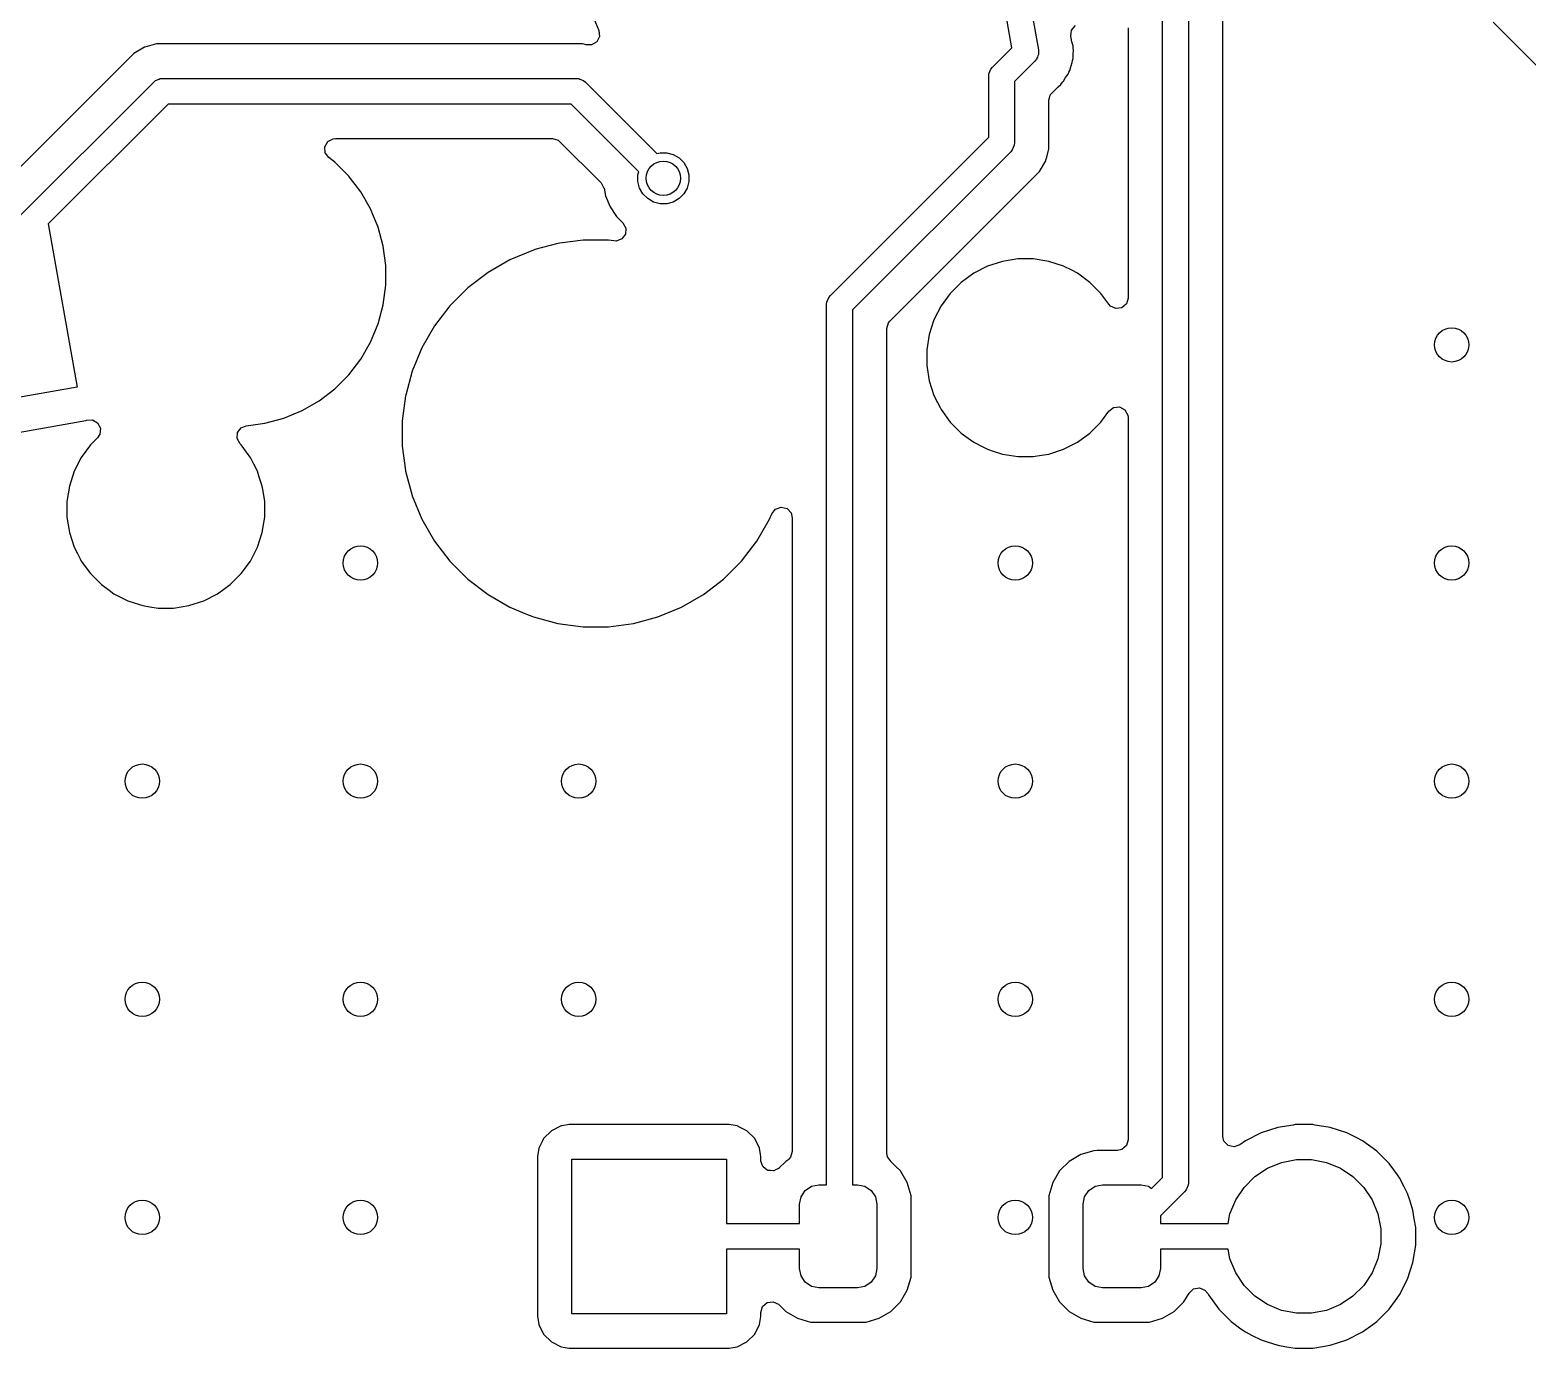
# Model space of a CAD drawing. Extents: x 2.6 to 14.2, y -9.4 to -3.8.
# Drawn here: x 10.432 to 11.118, y -7.39 to -6.786 of the extents above; entities that cross this region are included whole.
import ezdxf

# ---------------------------------------------------------------- set-up
doc = ezdxf.new("R2010")
doc.units = 0
doc.header["$MEASUREMENT"] = 0
doc.layers.add('BLACK', color=7, linetype='CONTINUOUS')

msp = doc.modelspace()

# ---------------------------------------------------------------- linework, layer by layer
at = {"layer": 'BLACK', "linetype": 'CONTINUOUS'}
for p, q in [((10.95075, -7.31215), (10.95075, -6.56165)), ((10.96256, -6.56165), (10.96256, -7.3146)), ((10.97833, -7.29335), (10.97833, -6.60997)), ((10.8817, -6.79436), (10.87802, -6.77349)), ((10.88965, -6.77144), (10.89386, -6.79534)), ((10.68936, -6.77904), (10.69244, -6.78649)), ((10.90907, -6.7863), (10.9108, -6.78416)), ((11.10225, -6.78267), (11.16585, -6.84627)), ((10.69273, -6.78922), (10.6915, -6.79168)), ((10.69244, -6.78649), (10.69273, -6.78922)), ((10.90876, -6.78903), (10.90907, -6.7863)), ((10.90923, -6.79167), (10.90876, -6.78903)), ((10.93498, -6.78527), (10.93498, -6.90907)), ((10.47935, -6.79696), (10.41683, -6.85949)), ((10.4843, -6.79411), (10.47935, -6.79696)), ((10.47935, -6.79696), (10.47935, -6.79696)), ((10.48448, -6.79406), (10.4843, -6.79411)), ((10.48981, -6.79263), (10.48448, -6.79406)), ((10.48448, -6.79406), (10.48448, -6.79406)), ((10.68502, -6.79263), (10.48981, -6.79263)), ((10.68612, -6.79292), (10.68502, -6.79263)), ((10.68666, -6.79307), (10.68612, -6.79292)), ((10.68914, -6.79308), (10.68666, -6.79307)), ((10.6915, -6.79168), (10.68914, -6.79308)), ((10.87282, -6.80323), (10.8817, -6.79436)), ((10.89384, -6.79751), (10.89359, -6.79811)), ((10.89395, -6.79649), (10.89384, -6.797)), ((10.89384, -6.797), (10.89384, -6.79751)), ((10.89386, -6.79534), (10.89395, -6.79649)), ((10.90972, -6.79351), (10.90923, -6.79167)), ((10.90972, -6.79447), (10.90972, -6.79351)), ((10.90989, -6.79541), (10.90972, -6.79447)), ((10.90972, -6.79731), (10.90989, -6.79541)), ((10.90972, -6.79922), (10.90972, -6.79731)), ((10.87166, -6.80517), (10.87209, -6.80413)), ((10.87209, -6.80413), (10.87282, -6.80323)), ((10.89222, -6.80054), (10.88291, -6.80986)), ((10.89296, -6.79964), (10.89222, -6.80054)), ((10.89316, -6.79916), (10.89296, -6.79964)), ((10.89345, -6.79874), (10.89316, -6.79916)), ((10.89359, -6.79811), (10.89345, -6.79874)), ((10.90776, -6.80556), (10.90824, -6.80473)), ((10.90824, -6.80473), (10.90868, -6.80309)), ((10.90868, -6.80309), (10.90881, -6.80269)), ((10.90881, -6.80269), (10.90939, -6.80109)), ((10.90939, -6.80109), (10.90947, -6.80014)), ((10.90947, -6.80014), (10.90972, -6.79922)), ((10.42337, -6.87524), (10.48849, -6.81013)), ((10.48849, -6.81013), (10.48938, -6.80939)), ((10.48938, -6.80939), (10.49104, -6.8087)), ((10.49104, -6.8087), (10.49151, -6.80851)), ((10.49151, -6.80851), (10.49266, -6.8084)), ((10.49266, -6.8084), (10.68217, -6.8084)), ((10.68217, -6.8084), (10.68332, -6.80851)), ((10.68332, -6.80851), (10.68379, -6.8087)), ((10.68379, -6.8087), (10.68545, -6.80939)), ((10.68545, -6.80939), (10.68635, -6.81013)), ((10.68635, -6.81013), (10.71905, -6.84284)), ((10.87109, -6.80741), (10.87121, -6.80626)), ((10.87109, -6.83537), (10.87109, -6.80741)), ((10.87121, -6.80626), (10.87166, -6.80517)), ((10.88291, -6.80986), (10.88291, -6.83782)), ((10.90287, -6.81222), (10.90416, -6.81113)), ((10.90416, -6.81113), (10.9044, -6.81079)), ((10.9044, -6.81079), (10.90447, -6.8107)), ((10.90447, -6.8107), (10.90501, -6.81005)), ((10.90501, -6.81005), (10.90539, -6.80967)), ((10.90539, -6.80967), (10.90634, -6.80802)), ((10.90539, -6.80967), (10.90539, -6.80967)), ((10.90539, -6.80967), (10.90539, -6.80967)), ((10.90634, -6.80802), (10.90744, -6.80646)), ((10.90744, -6.80646), (10.90776, -6.80556)), ((10.89867, -6.81841), (10.89901, -6.81725)), ((10.89867, -6.84067), (10.89867, -6.81841)), ((10.89901, -6.81725), (10.89927, -6.81607)), ((10.89927, -6.81607), (10.89942, -6.81587)), ((10.89942, -6.81587), (10.89945, -6.81577)), ((10.89945, -6.81577), (10.9001, -6.81496)), ((10.9001, -6.81496), (10.90255, -6.81251)), ((10.90255, -6.81251), (10.90287, -6.81222)), ((10.49511, -6.82021), (10.4402, -6.87512)), ((10.67972, -6.82021), (10.49511, -6.82021)), ((10.7107, -6.85119), (10.67972, -6.82021)), ((10.56696, -6.83976), (10.56831, -6.83737)), ((10.56831, -6.83737), (10.57074, -6.83608)), ((10.57074, -6.83608), (10.57172, -6.83598)), ((10.57172, -6.83598), (10.67117, -6.83598)), ((10.67117, -6.83598), (10.67381, -6.83675)), ((10.67381, -6.83675), (10.67462, -6.83741)), ((10.67462, -6.83741), (10.69349, -6.85627)), ((10.79857, -6.9079), (10.87109, -6.83537)), ((10.88279, -6.83897), (10.88191, -6.8411)), ((10.88291, -6.83782), (10.88279, -6.83897)), ((10.56712, -6.84251), (10.56696, -6.83976)), ((10.56875, -6.84473), (10.56712, -6.84251)), ((10.57146, -6.84681), (10.56875, -6.84473)), ((10.71905, -6.84284), (10.72049, -6.84245)), ((10.72049, -6.84245), (10.72357, -6.84245)), ((10.72357, -6.84245), (10.72655, -6.84325)), ((10.72655, -6.84325), (10.72922, -6.84479)), ((10.72922, -6.84479), (10.7314, -6.84697)), ((10.88118, -6.84199), (10.80865, -6.91452)), ((10.88191, -6.8411), (10.88118, -6.84199)), ((10.89721, -6.84612), (10.89733, -6.84568)), ((10.89733, -6.84568), (10.89766, -6.84446)), ((10.89733, -6.84568), (10.89733, -6.84568)), ((10.89766, -6.84446), (10.89867, -6.84067)), ((10.57784, -6.8532), (10.57146, -6.84681)), ((10.57146, -6.84681), (10.57146, -6.84681)), ((10.71032, -6.85262), (10.7107, -6.85119)), ((10.71032, -6.8557), (10.71032, -6.85262)), ((10.7314, -6.84697), (10.73294, -6.84964)), ((10.73294, -6.84964), (10.73374, -6.85262)), ((10.73374, -6.85262), (10.73374, -6.8557)), ((10.86002, -6.88545), (10.89434, -6.85113)), ((10.89434, -6.85113), (10.8972, -6.84618)), ((10.8972, -6.84618), (10.89721, -6.84612)), ((10.57817, -6.85362), (10.57784, -6.8532)), ((10.57784, -6.8532), (10.57784, -6.8532)), ((10.57784, -6.8532), (10.57784, -6.8532)), ((10.58334, -6.86036), (10.57817, -6.85362)), ((10.69349, -6.85627), (10.69481, -6.85869)), ((10.69481, -6.85869), (10.69483, -6.85877)), ((10.69483, -6.85877), (10.69551, -6.86221)), ((10.71112, -6.85868), (10.71032, -6.8557)), ((10.71266, -6.86135), (10.71112, -6.85868)), ((10.73294, -6.85868), (10.7314, -6.86135)), ((10.73374, -6.8557), (10.73294, -6.85868)), ((10.58334, -6.86037), (10.58334, -6.86036)), ((10.58786, -6.86819), (10.58334, -6.86037)), ((10.58334, -6.86037), (10.58334, -6.86037)), ((10.69551, -6.86221), (10.69551, -6.86221)), ((10.69551, -6.86221), (10.69759, -6.86722)), ((10.71484, -6.86353), (10.71266, -6.86135)), ((10.71751, -6.86507), (10.71484, -6.86353)), ((10.72049, -6.86587), (10.71751, -6.86507)), ((10.72357, -6.86587), (10.72049, -6.86587)), ((10.72655, -6.86507), (10.72357, -6.86587)), ((10.72922, -6.86353), (10.72655, -6.86507)), ((10.7314, -6.86135), (10.72922, -6.86353)), ((10.58923, -6.87149), (10.58786, -6.86819)), ((10.58786, -6.86819), (10.58786, -6.86819)), ((10.58786, -6.86819), (10.58786, -6.86819)), ((10.59132, -6.87654), (10.58923, -6.87149)), ((10.69759, -6.86722), (10.69759, -6.86723)), ((10.69759, -6.86723), (10.70061, -6.87174)), ((10.70061, -6.87174), (10.70061, -6.87174)), ((10.70061, -6.87174), (10.70348, -6.87461)), ((10.4402, -6.87512), (10.45339, -6.9499)), ((10.59366, -6.88526), (10.59132, -6.87654)), ((10.7046, -6.87977), (10.70295, -6.88197)), ((10.70348, -6.87461), (10.7048, -6.87703)), ((10.7048, -6.87703), (10.7046, -6.87977)), ((10.59484, -6.89422), (10.59366, -6.88526)), ((10.66246, -6.88709), (10.65173, -6.89153)), ((10.66314, -6.88691), (10.66246, -6.88709)), ((10.66246, -6.88709), (10.66246, -6.88709)), ((10.67368, -6.88408), (10.66314, -6.88691)), ((10.67464, -6.88396), (10.67368, -6.88408)), ((10.6852, -6.88257), (10.67464, -6.88396)), ((10.69681, -6.88257), (10.6852, -6.88257)), ((10.6852, -6.88257), (10.6852, -6.88257)), ((10.69939, -6.88291), (10.69681, -6.88257)), ((10.69681, -6.88257), (10.69681, -6.88257)), ((10.69681, -6.88257), (10.69681, -6.88257)), ((10.70037, -6.88294), (10.69939, -6.88291)), ((10.70295, -6.88197), (10.70037, -6.88294)), ((10.82585, -6.91962), (10.86002, -6.88545)), ((10.65173, -6.89153), (10.64167, -6.89734)), ((10.65173, -6.89153), (10.65173, -6.89153)), ((10.87736, -6.89226), (10.87058, -6.89446)), ((10.8844, -6.89114), (10.87736, -6.89226)), ((10.89153, -6.89114), (10.8844, -6.89114)), ((10.8844, -6.89114), (10.8844, -6.89114)), ((10.89857, -6.89226), (10.89153, -6.89114)), ((10.89153, -6.89114), (10.89153, -6.89114)), ((10.90535, -6.89446), (10.89857, -6.89226)), ((10.59484, -6.90325), (10.59484, -6.89422)), ((10.64167, -6.89734), (10.63246, -6.90441)), ((10.86423, -6.8977), (10.85846, -6.90189)), ((10.87058, -6.89446), (10.86423, -6.8977)), ((10.87058, -6.89446), (10.87058, -6.89446)), ((10.90912, -6.89638), (10.90535, -6.89446)), ((10.90535, -6.89446), (10.90535, -6.89446)), ((10.91171, -6.8977), (10.90912, -6.89638)), ((10.91747, -6.90189), (10.91171, -6.8977)), ((10.91171, -6.8977), (10.91171, -6.8977)), ((10.91171, -6.8977), (10.91171, -6.8977)), ((10.59366, -6.91221), (10.59484, -6.90325)), ((10.63246, -6.90441), (10.62425, -6.91262)), ((10.63246, -6.90441), (10.63246, -6.90441)), ((10.85342, -6.90693), (10.84923, -6.9127)), ((10.85846, -6.90189), (10.85342, -6.90693)), ((10.85342, -6.90693), (10.85342, -6.90693)), ((10.85846, -6.90189), (10.85846, -6.90189)), ((10.92251, -6.90693), (10.91747, -6.90189)), ((10.91747, -6.90189), (10.91747, -6.90189)), ((10.92615, -6.91194), (10.92251, -6.90693)), ((10.92251, -6.90693), (10.92251, -6.90693)), ((10.59132, -6.92094), (10.59366, -6.91221)), ((10.62425, -6.91262), (10.61718, -6.92184)), ((10.62425, -6.91262), (10.62425, -6.91262)), ((10.79684, -6.91207), (10.79695, -6.91092)), ((10.79684, -7.31558), (10.79684, -6.91207)), ((10.79695, -6.91092), (10.79752, -6.90954)), ((10.79752, -6.90954), (10.79783, -6.90879)), ((10.79783, -6.90879), (10.79857, -6.9079)), ((10.80865, -6.91452), (10.80865, -7.31558)), ((10.84923, -6.9127), (10.84599, -6.91905)), ((10.92691, -6.91276), (10.92615, -6.91194)), ((10.92941, -6.9139), (10.92691, -6.91276)), ((10.93213, -6.91351), (10.92941, -6.9139)), ((10.93421, -6.91171), (10.93213, -6.91351)), ((10.93498, -6.90907), (10.93421, -6.91171)), ((10.58786, -6.92928), (10.59132, -6.92094)), ((10.82442, -6.92307), (10.82519, -6.92043)), ((10.82519, -6.92043), (10.82585, -6.91962)), ((10.84599, -6.91905), (10.84379, -6.92583)), ((10.84599, -6.91905), (10.84599, -6.91905)), ((10.61718, -6.92184), (10.61137, -6.9319)), ((10.82442, -7.30105), (10.82442, -6.92307)), ((10.84379, -6.92583), (10.84267, -6.93287)), ((10.58334, -6.93711), (10.58786, -6.92928)), ((10.61137, -6.9319), (10.60692, -6.94263)), ((10.61137, -6.9319), (10.61137, -6.9319)), ((10.84267, -6.93287), (10.84267, -6.94)), ((10.57784, -6.94427), (10.58334, -6.93711)), ((10.84267, -6.94), (10.84379, -6.94705)), ((10.57146, -6.95066), (10.57784, -6.94427)), ((10.57784, -6.94427), (10.57784, -6.94427)), ((10.57784, -6.94427), (10.57784, -6.94427)), ((10.60692, -6.94263), (10.60397, -6.95367)), ((10.60692, -6.94263), (10.60692, -6.94263)), ((10.84379, -6.94705), (10.84599, -6.95383)), ((10.45339, -6.9499), (10.36421, -6.96563)), ((10.56429, -6.95616), (10.57146, -6.95066)), ((10.57146, -6.95066), (10.57146, -6.95066)), ((10.57146, -6.95066), (10.57146, -6.95066)), ((10.60392, -6.95385), (10.6024, -6.96536)), ((10.60397, -6.95367), (10.60392, -6.95385)), ((10.60392, -6.95385), (10.60392, -6.95385)), ((10.84599, -6.95383), (10.84599, -6.95383)), ((10.84599, -6.95383), (10.84756, -6.9569)), ((10.54812, -6.96414), (10.55646, -6.96068)), ((10.55646, -6.96068), (10.56429, -6.95616)), ((10.84756, -6.9569), (10.84878, -6.9593)), ((10.84878, -6.9593), (10.84923, -6.96018)), ((10.84923, -6.96018), (10.85342, -6.96595)), ((10.92251, -6.96595), (10.92615, -6.96094)), ((10.92615, -6.96094), (10.92833, -6.95926)), ((10.92833, -6.95926), (10.93107, -6.95903)), ((10.93107, -6.95903), (10.9335, -6.96031)), ((10.9335, -6.96031), (10.93486, -6.9627)), ((10.36573, -6.98137), (10.45735, -6.96522)), ((10.45735, -6.96522), (10.45767, -6.9651)), ((10.45767, -6.9651), (10.46042, -6.96498)), ((10.46042, -6.96498), (10.4628, -6.96636)), ((10.4628, -6.96636), (10.46405, -6.9688)), ((10.46405, -6.9688), (10.46379, -6.97154)), ((10.52696, -6.97073), (10.52861, -6.96852)), ((10.52861, -6.96852), (10.5309, -6.96759)), ((10.5309, -6.96759), (10.53939, -6.96647)), ((10.53939, -6.96647), (10.54812, -6.96414)), ((10.6024, -6.96536), (10.6024, -6.97698)), ((10.85342, -6.96595), (10.85342, -6.96595)), ((10.85342, -6.96595), (10.85846, -6.97099)), ((10.91747, -6.97099), (10.92251, -6.96595)), ((10.92251, -6.96595), (10.92251, -6.96595)), ((10.92251, -6.96595), (10.92251, -6.96595)), ((10.93486, -6.9627), (10.93498, -6.96381)), ((10.93498, -6.96381), (10.93498, -7.29493)), ((10.46271, -6.97317), (10.45949, -6.97639)), ((10.46379, -6.97154), (10.46271, -6.97317)), ((10.52677, -6.97347), (10.52696, -6.97073)), ((10.52808, -6.97588), (10.52677, -6.97347)), ((10.52859, -6.97639), (10.52808, -6.97588)), ((10.85846, -6.97099), (10.85846, -6.97099)), ((10.85846, -6.97099), (10.86268, -6.97406)), ((10.86268, -6.97406), (10.86423, -6.97518)), ((10.86423, -6.97518), (10.8681, -6.97716)), ((10.90535, -6.97842), (10.91171, -6.97518)), ((10.91171, -6.97518), (10.91747, -6.97099)), ((10.4553, -6.98216), (10.45207, -6.98851)), ((10.45949, -6.97639), (10.4553, -6.98216)), ((10.53185, -6.98087), (10.52859, -6.97639)), ((10.52859, -6.97639), (10.52859, -6.97639)), ((10.53278, -6.98216), (10.53185, -6.98087)), ((10.53435, -6.98524), (10.53278, -6.98216)), ((10.6024, -6.97698), (10.60356, -6.98579)), ((10.8681, -6.97716), (10.87058, -6.97842)), ((10.87058, -6.97842), (10.87058, -6.97842)), ((10.87058, -6.97842), (10.8731, -6.97923)), ((10.8731, -6.97923), (10.87736, -6.98062)), ((10.87736, -6.98062), (10.88053, -6.98112)), ((10.88053, -6.98112), (10.8844, -6.98173)), ((10.8844, -6.98173), (10.8844, -6.98173)), ((10.8844, -6.98173), (10.89153, -6.98173)), ((10.89153, -6.98173), (10.8952, -6.98115)), ((10.8952, -6.98115), (10.89857, -6.98062)), ((10.89857, -6.98062), (10.90535, -6.97842)), ((10.45207, -6.98851), (10.44986, -6.99529)), ((10.45207, -6.98851), (10.45207, -6.98851)), ((10.53602, -6.98851), (10.53435, -6.98524)), ((10.53688, -6.99115), (10.53602, -6.98851)), ((10.53602, -6.98851), (10.53602, -6.98851)), ((10.60356, -6.98579), (10.60392, -6.98849)), ((10.60392, -6.98849), (10.60691, -6.99967)), ((10.44986, -6.99529), (10.44875, -7.00233)), ((10.53822, -6.99529), (10.53688, -6.99115)), ((10.53859, -6.9976), (10.53822, -6.99529)), ((10.44875, -7.00233), (10.44875, -7.00946)), ((10.53934, -7.00233), (10.53859, -6.9976)), ((10.53934, -7.00946), (10.53934, -7.00233)), ((10.60691, -6.99967), (10.60692, -6.99971)), ((10.60692, -6.99971), (10.60692, -6.99971)), ((10.60692, -6.99971), (10.61137, -7.01044)), ((10.44875, -7.00946), (10.44986, -7.01651)), ((10.53891, -7.01216), (10.53934, -7.00946)), ((10.61137, -7.01044), (10.61137, -7.01044)), ((10.61137, -7.01044), (10.61718, -7.0205)), ((10.76483, -7.0205), (10.77064, -7.01044)), ((10.77064, -7.01044), (10.77168, -7.00793)), ((10.77168, -7.00793), (10.7734, -7.00579)), ((10.7734, -7.00579), (10.77601, -7.00492)), ((10.77601, -7.00492), (10.77868, -7.0056)), ((10.77868, -7.0056), (10.78055, -7.00762)), ((10.78055, -7.00762), (10.78107, -7.0098)), ((10.78107, -7.0098), (10.78107, -7.30026)), ((10.44986, -7.01651), (10.45207, -7.02329)), ((10.53602, -7.02329), (10.53822, -7.01651)), ((10.53822, -7.01651), (10.53891, -7.01216)), ((10.45207, -7.02329), (10.45207, -7.02329)), ((10.45207, -7.02329), (10.45356, -7.02622)), ((10.53278, -7.02964), (10.53602, -7.02329)), ((10.61718, -7.0205), (10.62425, -7.02971)), ((10.75776, -7.02971), (10.76483, -7.0205)), ((10.45356, -7.02622), (10.45479, -7.02862)), ((10.45479, -7.02862), (10.4553, -7.02964)), ((10.4553, -7.02964), (10.45949, -7.03541)), ((10.52859, -7.03541), (10.53278, -7.02964)), ((10.62425, -7.02971), (10.62425, -7.02971)), ((10.62425, -7.02971), (10.63246, -7.03793)), ((10.74955, -7.03793), (10.75776, -7.02971)), ((10.45949, -7.03541), (10.45949, -7.03541)), ((10.45949, -7.03541), (10.46453, -7.04045)), ((10.52355, -7.04045), (10.52859, -7.03541)), ((10.63246, -7.03793), (10.63246, -7.03793)), ((10.63246, -7.03793), (10.64167, -7.045)), ((10.74033, -7.045), (10.74955, -7.03793)), ((10.46453, -7.04045), (10.46453, -7.04045)), ((10.46453, -7.04045), (10.46808, -7.04303)), ((10.46808, -7.04303), (10.4703, -7.04464)), ((10.4703, -7.04464), (10.47446, -7.04675)), ((10.51143, -7.04788), (10.51778, -7.04464)), ((10.51778, -7.04464), (10.52355, -7.04045)), ((10.47446, -7.04675), (10.47665, -7.04788)), ((10.47665, -7.04788), (10.47666, -7.04788)), ((10.47666, -7.04788), (10.47954, -7.04881)), ((10.47954, -7.04881), (10.48344, -7.05008)), ((10.48344, -7.05008), (10.4867, -7.0506)), ((10.4867, -7.0506), (10.49048, -7.05119)), ((10.49048, -7.05119), (10.49048, -7.05119)), ((10.49048, -7.05119), (10.49761, -7.05119)), ((10.49761, -7.05119), (10.50102, -7.05065)), ((10.50102, -7.05065), (10.50465, -7.05008)), ((10.50465, -7.05008), (10.51143, -7.04788)), ((10.64167, -7.045), (10.65173, -7.0508)), ((10.65173, -7.0508), (10.65173, -7.0508)), ((10.65173, -7.0508), (10.65173, -7.0508)), ((10.65173, -7.0508), (10.65925, -7.05392)), ((10.71955, -7.05525), (10.73028, -7.0508)), ((10.73028, -7.0508), (10.74033, -7.045)), ((10.65925, -7.05392), (10.66176, -7.05496)), ((10.66176, -7.05496), (10.66246, -7.05525)), ((10.66246, -7.05525), (10.67368, -7.05826)), ((10.67368, -7.05826), (10.6852, -7.05977)), ((10.69681, -7.05977), (10.70833, -7.05826)), ((10.70833, -7.05826), (10.71955, -7.05525)), ((10.6852, -7.05977), (10.6852, -7.05977)), ((10.6852, -7.05977), (10.69681, -7.05977)), ((10.69681, -7.05977), (10.69681, -7.05977)), ((10.6707, -7.29086), (10.66717, -7.29439)), ((10.67515, -7.28859), (10.6707, -7.29086)), ((10.6707, -7.29086), (10.6707, -7.29086)), ((10.6707, -7.29086), (10.6707, -7.29086)), ((10.67565, -7.28851), (10.67515, -7.28859)), ((10.67884, -7.288), (10.67565, -7.28851)), ((10.75219, -7.288), (10.67884, -7.288)), ((10.75588, -7.28859), (10.75219, -7.288)), ((10.75721, -7.28926), (10.75588, -7.28859)), ((10.76033, -7.29086), (10.75721, -7.28926)), ((10.76386, -7.29439), (10.76033, -7.29086)), ((10.76033, -7.29086), (10.76033, -7.29086)), ((10.76033, -7.29086), (10.76033, -7.29086)), ((10.99586, -7.29176), (10.98868, -7.29541)), ((11.00353, -7.28926), (10.99586, -7.29176)), ((11.01053, -7.28816), (11.00353, -7.28926)), ((11.01149, -7.288), (11.01053, -7.28816)), ((11.01955, -7.288), (11.01149, -7.288)), ((11.02063, -7.28818), (11.01955, -7.288)), ((11.02751, -7.28926), (11.02063, -7.28818)), ((11.03517, -7.29176), (11.02751, -7.28926)), ((11.0394, -7.29391), (11.03517, -7.29176)), ((10.66664, -7.29541), (10.6649, -7.29884)), ((10.66717, -7.29439), (10.66664, -7.29541)), ((10.66717, -7.29439), (10.66717, -7.29439)), ((10.66717, -7.29439), (10.66717, -7.29439)), ((10.76613, -7.29884), (10.76386, -7.29439)), ((10.76386, -7.29439), (10.76386, -7.29439)), ((10.76386, -7.29439), (10.76386, -7.29439)), ((10.93421, -7.29757), (10.93213, -7.29937)), ((10.93498, -7.29493), (10.93421, -7.29757)), ((10.97889, -7.29563), (10.97833, -7.29335)), ((10.98081, -7.2976), (10.97889, -7.29563)), ((10.98349, -7.29823), (10.98081, -7.2976)), ((10.98608, -7.2973), (10.98349, -7.29823)), ((10.98868, -7.29541), (10.98608, -7.2973)), ((11.04235, -7.29541), (11.0394, -7.29391)), ((11.04887, -7.30015), (11.04235, -7.29541)), ((11.04235, -7.29541), (11.04235, -7.29541)), ((11.04235, -7.29541), (11.04235, -7.29541)), ((10.6649, -7.29884), (10.66431, -7.30253)), ((10.66431, -7.30253), (10.66431, -7.37588)), ((10.68008, -7.37464), (10.68008, -7.30377)), ((10.68008, -7.30377), (10.75095, -7.30377)), ((10.75095, -7.30377), (10.75095, -7.3333)), ((10.76658, -7.30166), (10.76613, -7.29884)), ((10.76672, -7.30253), (10.76658, -7.30166)), ((10.76672, -7.30438), (10.76672, -7.30253)), ((10.76672, -7.30446), (10.76672, -7.30438)), ((10.76672, -7.30447), (10.76672, -7.30446)), ((10.76672, -7.30448), (10.76672, -7.30447)), ((10.76673, -7.30473), (10.76672, -7.30448)), ((10.76717, -7.3059), (10.76673, -7.30473)), ((10.77806, -7.30483), (10.77496, -7.30793)), ((10.77909, -7.30422), (10.77806, -7.30483)), ((10.77945, -7.30389), (10.77909, -7.30422)), ((10.7803, -7.3029), (10.77945, -7.30389)), ((10.78107, -7.30026), (10.7803, -7.3029)), ((10.8247, -7.30268), (10.82442, -7.30105)), ((10.82605, -7.30455), (10.8247, -7.30268)), ((10.82598, -7.30461), (10.82605, -7.30455)), ((10.8262, -7.30483), (10.82598, -7.30461)), ((10.82847, -7.3071), (10.8262, -7.30483)), ((10.8262, -7.30483), (10.8262, -7.30483)), ((10.90798, -7.30483), (10.90358, -7.30923)), ((10.91334, -7.30166), (10.90798, -7.30483)), ((10.90798, -7.30483), (10.90798, -7.30483)), ((10.91931, -7.29992), (10.91334, -7.30166)), ((10.91334, -7.30166), (10.91334, -7.30166)), ((10.92071, -7.29981), (10.91931, -7.29992)), ((10.9301, -7.29981), (10.92071, -7.29981)), ((10.92071, -7.29981), (10.92071, -7.29981)), ((10.93213, -7.29937), (10.9301, -7.29981)), ((10.99881, -7.30796), (11.00523, -7.3053)), ((11.00523, -7.3053), (11.01204, -7.30394)), ((11.01204, -7.30394), (11.01899, -7.30394)), ((11.01899, -7.30394), (11.0258, -7.3053)), ((11.0258, -7.3053), (11.03222, -7.30796)), ((11.05457, -7.30585), (11.04887, -7.30015)), ((10.76754, -7.3071), (10.76717, -7.3059)), ((10.76764, -7.30718), (10.76754, -7.3071)), ((10.76769, -7.30731), (10.76764, -7.30718)), ((10.76869, -7.30806), (10.76769, -7.30731)), ((10.76965, -7.30886), (10.76869, -7.30806)), ((10.76978, -7.30888), (10.76965, -7.30886)), ((10.76989, -7.30896), (10.76978, -7.30888)), ((10.77114, -7.30905), (10.76989, -7.30896)), ((10.77238, -7.3092), (10.77114, -7.30905)), ((10.7725, -7.30914), (10.77238, -7.3092)), ((10.77264, -7.30915), (10.7725, -7.30914)), ((10.77373, -7.30856), (10.77264, -7.30915)), ((10.77486, -7.30802), (10.77373, -7.30856)), ((10.77496, -7.30793), (10.77486, -7.30802)), ((10.8306, -7.30923), (10.82847, -7.3071)), ((10.83077, -7.30951), (10.8306, -7.30923)), ((10.8306, -7.30923), (10.8306, -7.30923)), ((10.83377, -7.31458), (10.83077, -7.30951)), ((10.90358, -7.30923), (10.90041, -7.31458)), ((10.90358, -7.30923), (10.90358, -7.30923)), ((10.94571, -7.3172), (10.95075, -7.31215)), ((10.98813, -7.31673), (10.99304, -7.31181)), ((10.99304, -7.31181), (10.99881, -7.30796)), ((11.03222, -7.30796), (11.03799, -7.31181)), ((11.03799, -7.31181), (11.04291, -7.31673)), ((11.05835, -7.31105), (11.05457, -7.30585)), ((11.05931, -7.31237), (11.05835, -7.31105)), ((11.06144, -7.31655), (11.05931, -7.31237)), ((10.78509, -7.32105), (10.78701, -7.31818)), ((10.78701, -7.31818), (10.78988, -7.31626)), ((10.78988, -7.31626), (10.79327, -7.31558)), ((10.79327, -7.31558), (10.79684, -7.31558)), ((10.80865, -7.31558), (10.81099, -7.31558)), ((10.81099, -7.31558), (10.81438, -7.31626)), ((10.81438, -7.31626), (10.81725, -7.31818)), ((10.81725, -7.31818), (10.81917, -7.32105)), ((10.8355, -7.32056), (10.83377, -7.31458)), ((10.90041, -7.31458), (10.89868, -7.32056)), ((10.90041, -7.31458), (10.90041, -7.31458)), ((10.91501, -7.32105), (10.91693, -7.31818)), ((10.91693, -7.31818), (10.9198, -7.31626)), ((10.9198, -7.31626), (10.92319, -7.31558)), ((10.92319, -7.31558), (10.94091, -7.31558)), ((10.94091, -7.31558), (10.9443, -7.31626)), ((10.9443, -7.31626), (10.94571, -7.3172)), ((10.96083, -7.31877), (10.94977, -7.32984)), ((10.96157, -7.31788), (10.96083, -7.31877)), ((10.96204, -7.31673), (10.96157, -7.31788)), ((10.96245, -7.31575), (10.96204, -7.31673)), ((10.96256, -7.3146), (10.96245, -7.31575)), ((10.98427, -7.3225), (10.98813, -7.31673)), ((11.04291, -7.31673), (11.04676, -7.3225)), ((11.06297, -7.31955), (11.06144, -7.31655)), ((10.78441, -7.32444), (10.78509, -7.32105)), ((10.78441, -7.3333), (10.78441, -7.32444)), ((10.81917, -7.32105), (10.81985, -7.32444)), ((10.81985, -7.32444), (10.81985, -7.35397)), ((10.83561, -7.32195), (10.8355, -7.32056)), ((10.83561, -7.35646), (10.83561, -7.32195)), ((10.89868, -7.32056), (10.89857, -7.32195)), ((10.89857, -7.32195), (10.89857, -7.35645)), ((10.89868, -7.32056), (10.89868, -7.32056)), ((10.91433, -7.32444), (10.91501, -7.32105)), ((10.91433, -7.35397), (10.91433, -7.32444)), ((10.98161, -7.32892), (10.98427, -7.3225)), ((11.04676, -7.3225), (11.04942, -7.32892)), ((11.06398, -7.32267), (11.06297, -7.31955)), ((11.06297, -7.31955), (11.06297, -7.31955)), ((11.06297, -7.31955), (11.06297, -7.31955)), ((11.06546, -7.32722), (11.06398, -7.32267)), ((10.94977, -7.32984), (10.94977, -7.3333)), ((10.98074, -7.3333), (10.98161, -7.32892)), ((11.04942, -7.32892), (11.05078, -7.33573)), ((11.06609, -7.33119), (11.06546, -7.32722)), ((11.06672, -7.33518), (11.06609, -7.33119)), ((10.75095, -7.3333), (10.78441, -7.3333)), ((10.94977, -7.3333), (10.98074, -7.3333)), ((11.05078, -7.33573), (11.05078, -7.34268)), ((11.06672, -7.34323), (11.06672, -7.33518)), ((10.75489, -7.34511), (10.75095, -7.34511)), ((10.75095, -7.34511), (10.75095, -7.37464)), ((10.78441, -7.34511), (10.75489, -7.34511)), ((10.78441, -7.35397), (10.78441, -7.34511)), ((10.97437, -7.34511), (10.94977, -7.34511)), ((10.94977, -7.34511), (10.94977, -7.35397)), ((10.98074, -7.34511), (10.97437, -7.34511)), ((10.98161, -7.34949), (10.98074, -7.34511)), ((11.05078, -7.34268), (11.04942, -7.34949)), ((11.06546, -7.35119), (11.06672, -7.34323)), ((10.98427, -7.35591), (10.98161, -7.34949)), ((11.04942, -7.34949), (11.04676, -7.35591)), ((11.06297, -7.35886), (11.06546, -7.35119)), ((10.78509, -7.35736), (10.78441, -7.35397)), ((10.78701, -7.36023), (10.78509, -7.35736)), ((10.78988, -7.36215), (10.78701, -7.36023)), ((10.81725, -7.36023), (10.81438, -7.36215)), ((10.81917, -7.35736), (10.81725, -7.36023)), ((10.81985, -7.35397), (10.81917, -7.35736)), ((10.83377, -7.36383), (10.8355, -7.35785)), ((10.8355, -7.35785), (10.83561, -7.35646)), ((10.89857, -7.35645), (10.89857, -7.35646)), ((10.89857, -7.35646), (10.89868, -7.35785)), ((10.89868, -7.35785), (10.90041, -7.36383)), ((10.91501, -7.35736), (10.91433, -7.35397)), ((10.91693, -7.36023), (10.91501, -7.35736)), ((10.9198, -7.36215), (10.91693, -7.36023)), ((10.94717, -7.36023), (10.9443, -7.36215)), ((10.94909, -7.35736), (10.94717, -7.36023)), ((10.94977, -7.35397), (10.94909, -7.35736)), ((10.98813, -7.36168), (10.98427, -7.35591)), ((11.04676, -7.35591), (11.04291, -7.36168)), ((11.05931, -7.36604), (11.06297, -7.35886)), ((10.79327, -7.36283), (10.78988, -7.36215)), ((10.81099, -7.36283), (10.79327, -7.36283)), ((10.81438, -7.36215), (10.81099, -7.36283)), ((10.8306, -7.36918), (10.83377, -7.36383)), ((10.90041, -7.36383), (10.90041, -7.36383)), ((10.90041, -7.36383), (10.90041, -7.36383)), ((10.90041, -7.36383), (10.90172, -7.36604)), ((10.90172, -7.36604), (10.90358, -7.36918)), ((10.92319, -7.36283), (10.9198, -7.36215)), ((10.94091, -7.36283), (10.92319, -7.36283)), ((10.9443, -7.36215), (10.94091, -7.36283)), ((10.96052, -7.36918), (10.96288, -7.3652)), ((10.96288, -7.3652), (10.96489, -7.36332)), ((10.96489, -7.36332), (10.9676, -7.36283)), ((10.9676, -7.36283), (10.97014, -7.36388)), ((10.97014, -7.36388), (10.97143, -7.36546)), ((10.97143, -7.36546), (10.97172, -7.36604)), ((10.97172, -7.36604), (10.97646, -7.37256)), ((10.99304, -7.36659), (10.98813, -7.36168)), ((10.99881, -7.37045), (10.99304, -7.36659)), ((11.03799, -7.36659), (11.03222, -7.37045)), ((11.04291, -7.36168), (11.03799, -7.36659)), ((11.05745, -7.36859), (11.05931, -7.36604)), ((10.76672, -7.37403), (10.76749, -7.37139)), ((10.76672, -7.37588), (10.76672, -7.37403)), ((10.76749, -7.37139), (10.76957, -7.36958)), ((10.76957, -7.36958), (10.77229, -7.36919)), ((10.77229, -7.36919), (10.7748, -7.37034)), ((10.7748, -7.37034), (10.77505, -7.37057)), ((10.77505, -7.37057), (10.77806, -7.37358)), ((10.77806, -7.37358), (10.77806, -7.37358)), ((10.77806, -7.37358), (10.77806, -7.37358)), ((10.77806, -7.37358), (10.78341, -7.37675)), ((10.82085, -7.37675), (10.8262, -7.37358)), ((10.8262, -7.37358), (10.8306, -7.36918)), ((10.90358, -7.36918), (10.90358, -7.36918)), ((10.90358, -7.36918), (10.90798, -7.37358)), ((10.90798, -7.37358), (10.90798, -7.37358)), ((10.90798, -7.37358), (10.90798, -7.37358)), ((10.90798, -7.37358), (10.91334, -7.37675)), ((10.95077, -7.37675), (10.95612, -7.37358)), ((10.95612, -7.37358), (10.96052, -7.36918)), ((10.97646, -7.37256), (10.98216, -7.37826)), ((11.00523, -7.37311), (10.99881, -7.37045)), ((11.01204, -7.37447), (11.00523, -7.37311)), ((11.0258, -7.37311), (11.01899, -7.37447)), ((11.03222, -7.37045), (11.0258, -7.37311)), ((11.04887, -7.37826), (11.05457, -7.37256)), ((11.05457, -7.37256), (11.05745, -7.36859)), ((11.05457, -7.37256), (11.05457, -7.37256)), ((11.05457, -7.37256), (11.05457, -7.37256)), ((10.66431, -7.37588), (10.66445, -7.37675)), ((10.66445, -7.37675), (10.6649, -7.37957)), ((10.6649, -7.37957), (10.66717, -7.38402)), ((10.75095, -7.37464), (10.68008, -7.37464)), ((10.76386, -7.38402), (10.76613, -7.37957)), ((10.76613, -7.37957), (10.76672, -7.37588)), ((10.76613, -7.37957), (10.76613, -7.37957)), ((10.76613, -7.37957), (10.76613, -7.37957)), ((10.78341, -7.37675), (10.78939, -7.37848)), ((10.78939, -7.37848), (10.79078, -7.37859)), ((10.79078, -7.37859), (10.81347, -7.37859)), ((10.81347, -7.37859), (10.81487, -7.37848)), ((10.81487, -7.37848), (10.82085, -7.37675)), ((10.91334, -7.37675), (10.91931, -7.37848)), ((10.91931, -7.37848), (10.92071, -7.37859)), ((10.92071, -7.37859), (10.9434, -7.37859)), ((10.9434, -7.37859), (10.94479, -7.37848)), ((10.94479, -7.37848), (10.95077, -7.37675)), ((10.98216, -7.37826), (10.98666, -7.38153)), ((11.01899, -7.37447), (11.01204, -7.37447)), ((11.04235, -7.383), (11.04706, -7.37957)), ((11.04706, -7.37957), (11.04887, -7.37826)), ((11.04887, -7.37826), (11.04887, -7.37826)), ((11.04887, -7.37826), (11.04887, -7.37826)), ((10.66717, -7.38402), (10.66717, -7.38402)), ((10.66717, -7.38402), (10.66717, -7.38402)), ((10.66717, -7.38402), (10.6707, -7.38755)), ((10.6707, -7.38755), (10.6707, -7.38755)), ((10.6707, -7.38755), (10.6707, -7.38755)), ((10.6707, -7.38755), (10.67515, -7.38982)), ((10.75588, -7.38982), (10.76033, -7.38755)), ((10.76033, -7.38755), (10.76386, -7.38402)), ((10.98666, -7.38153), (10.98868, -7.383)), ((10.98868, -7.383), (10.99156, -7.38446)), ((10.99156, -7.38446), (10.99586, -7.38665)), ((10.99586, -7.38665), (10.99586, -7.38665)), ((10.99586, -7.38665), (10.99586, -7.38665)), ((10.99586, -7.38665), (10.99863, -7.38755)), ((10.99863, -7.38755), (11.00353, -7.38914)), ((11.02751, -7.38914), (11.03517, -7.38665)), ((11.03517, -7.38665), (11.04235, -7.383)), ((10.67515, -7.38982), (10.67515, -7.38982)), ((10.67515, -7.38982), (10.67884, -7.39041)), ((10.67884, -7.39041), (10.67884, -7.39041)), ((10.67884, -7.39041), (10.75219, -7.39041)), ((10.75219, -7.39041), (10.75588, -7.38982)), ((11.00353, -7.38914), (11.00751, -7.38978)), ((11.00751, -7.38978), (11.01149, -7.39041)), ((11.01149, -7.39041), (11.01149, -7.39041)), ((11.01149, -7.39041), (11.01955, -7.39041)), ((11.01955, -7.39041), (11.02751, -7.38914)), ((11.01955, -7.39041), (11.01955, -7.39041))]:
    msp.add_line(p, q, dxfattribs=at)
at = {"layer": 'BLACK'}
for centre in [(10.72203, -6.85416), (11.08323, -6.93054), (10.58323, -7.03054), (10.88323, -7.03054), (11.08323, -7.03054), (10.48323, -7.13054), (10.58323, -7.13054), (10.68323, -7.13054), (10.88323, -7.13054), (11.08323, -7.13054), (10.48323, -7.23054), (10.58323, -7.23054), (10.68323, -7.23054), (10.88323, -7.23054), (11.08323, -7.23054), (10.48323, -7.33054), (10.58323, -7.33054), (10.88323, -7.33054), (11.08323, -7.33054)]:
    msp.add_circle(centre, 0.00787, dxfattribs=at)

doc.saveas('drawing.dxf')
